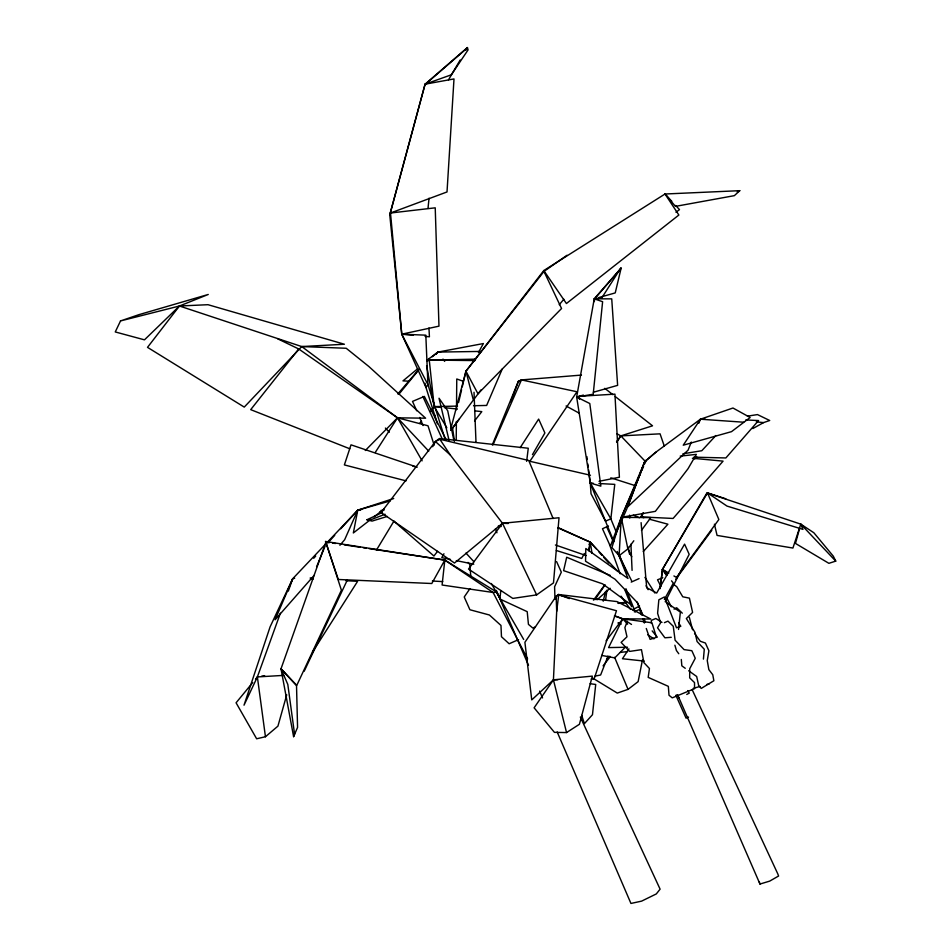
<?xml version="1.0" encoding="UTF-8"?>
<svg xmlns="http://www.w3.org/2000/svg" width="951" height="951" viewBox="0 0 951 951"><rect width="100%" height="100%" fill="white"/><g stroke="black" fill="none" stroke-linecap="round" stroke-linejoin="round"><path stroke-width="1.43" d="M651.34 623.107L651.34 620.397L655.833 618.483L661.979 622.394M456.218 440.408L456.385 421.4M456.492 409.691L456.765 378.974L463.292 381.268M591.237 679.026L594.149 678.955L616.474 610.744L558.701 594.946L556.692 611.303L553.434 679.834L566.534 732.567L554.445 732.365L534.117 707.806L553.434 679.834L592.33 676.113L579.409 724.293L566.534 732.567M703.419 659.114L704.287 649.248L697.083 641.545L695.05 632.474L686.36 618.542L692.601 612.42L689.427 598.143L682.759 596.8L676.779 586.743L673.332 584.14M427.998 208.435L429.044 198.212M678.527 629.467L680.369 612.099L666.378 602.554M500.82 590.535L499.881 599.011L527.211 611.671L528.435 624.355L532.822 628.052L535.461 626.84M660.208 588.491L662.443 569.399L706.973 492.844L800.778 524.132L813.854 532.762L833.338 556.216L835.739 561.114L828.88 563.325L795.476 543.437L799.648 528.269M660.196 588.55L662.443 569.399L707.473 492.88L727.004 506.087L802.965 529.386L800.778 524.132L792.92 548.049L717.066 535.413L714.427 524.191M526.652 461.354L528.269 448.242L439.398 438.53L435.439 441.526L381.054 512.541L454.495 563.028L502.485 523.288L559.022 517.748L553.494 582.904L536.626 594.886L512.827 598.417L468.51 569.067L502.485 523.288L508.262 523.502M605.585 600.105L606.94 590.119M589.061 550.831L590.274 542.153L558.023 527.567M594.28 301.622L594.755 298.709L621.134 268.123L594.244 298.816L576.651 397.031L590.309 483.072L591.023 493.747L605.478 521.148L613.775 541.416M393.726 498.502L357.754 510.188L353.344 532.964L370.593 519.543M642.496 659.792L638.133 681.629L628.04 689.368L617.282 693.077L592.83 678.17M588.586 550.486L590.274 542.153L557.892 527.829M458.584 402.499L461.592 389.696M462.269 386.843L465.954 371.187L543.794 270.548L665.022 194.004L739.759 190.675L734.362 195.656L675.448 206.379L665.022 194.004L678.859 215.033L566.427 303.524L543.794 270.548M621.134 268.123L615.238 292.908L598.845 297.544M603.207 601.198L605.585 591.367M450.881 428.461L465.954 371.187L543.972 271.415L567.022 255.248M389.767 214.878L425.085 84.175L467.428 47.55L468.082 49.88L451.309 74.808L425.085 84.175L389.767 214.878L401.762 334.181L425.965 387.461L437.389 423.801M286.738 694.789L277.93 726.136L265.448 736.74L256.639 738.784L236.074 702.789L252.752 682.545M555.17 599.142L556.145 596.348L558.38 594.482L617.044 601.603L650.734 619.03L622.774 618.828L614.441 616.01M293.597 736.656L294.548 734.041L287.808 684.435L281.009 668.791L296.522 685.6L297.568 727.384L293.597 736.656L281.009 668.791L325.884 542.118L329.64 542.629M288.308 591.106L292.694 578.743L325.23 544.459M294.691 578.208L292.694 578.743L270.096 626.864L244.015 705.19L257.376 676.922L280.367 613.205M510.758 401.726L518.402 381.244L521.457 379.913L581.453 375.086M704.762 418.666L700.435 419.213L683.246 445.199L731.521 431.647L750.161 417.489L732.971 408.015L700.435 419.213L655.905 452.153L644.719 461.699L627.696 506.871L688.084 450.144L691.306 442.072M644.719 461.699L626.733 509.058L610.483 545.898L621.276 517.356L644.719 461.699L655.905 452.153M627.339 621.181L624.89 627.624L626.994 636.801L621.122 642.412L629.669 651.411L641.461 649.664L643.934 662.669L649.438 668.494L648.19 677.385L668.339 686.349L669.005 695.24L672.238 697.856L694.551 688.667L694.527 682.604L689.689 677.873L689.713 668.755L695.252 658.27L691.841 650.698L684.066 649.616L675.091 640.201L673.272 626.269L667.971 621.134L664.392 622.667M608.046 655.988L600.628 674.996L594.886 676.173M698.83 423.254L700.435 419.213L743.646 422.208M466.026 50.058L467.428 47.55M492.285 444.89L518.402 381.244M316.564 566.891L325.028 546.302M502.247 369L486.639 405.447L473.527 405.732M292.694 578.743L275.089 619.79L314.234 575.284M620.718 268.194L601.947 297.639L594.244 298.816L602.613 301.705L593.198 394.225L576.651 397.031L589.798 403.533L600.842 486.151L590.309 483.072L588.598 469.83M640.641 473.146L621.276 517.356L611.921 547.526L619.113 555.693L631.607 580.764M641.818 470.472L643.577 466.454M644.742 463.767L646.502 459.749M492.939 444.902L521.457 379.913L576.984 391.753L529.636 461.615M390.017 500.975L357.754 510.188L344.654 539.728L339.899 545.28M304.189 671.216L347.293 580.074M120.527 320.927L115.261 331.947L144.469 339.84L179.442 306.008L208.257 294.465L138.965 314.65L120.527 320.927L179.442 306.008L207.996 304.7L344.405 344.238L301.752 346.568L179.442 306.008L147.512 347.353L244.252 407.099L301.752 346.568L346.212 348.268L368.798 366.456L425.596 418.19L397.506 417.822L298.721 348.969L277.775 338.865M665.213 601.757L689.178 554.302L684.577 544.115L656.689 593.044L646.68 587.659L641.105 522.658M584.366 553.446L581.739 558.463L556.371 550.51M588.954 544.661L590.274 542.153L617.888 571.515M432.681 446.72L435.439 441.526L439.849 439.243L528.732 460.498L553.125 518.521M473.491 361.511L474.906 358.943M478.436 352.524L483.381 343.549L437.912 352.084L426.88 360.37M664.369 599.427L673.344 583.118L671.525 580.823M643.114 513.029L640.95 516.916L643.791 517.689M443.951 553.755L441.775 557.631L450.501 559.426M532.453 454.649L544.887 432.978L538.646 419.082L520.161 447.719M643.209 513.076L640.95 516.916L673.094 518.45L723.093 461.128L692.376 458.251M448.503 79.848L460.189 59.996M376.382 550.201L393.845 521.255M312.475 652.172L357.6 581.334L345.807 580.692M375.181 452.557L397.506 417.822L428.009 425.786L434.131 445.068M616.89 442.001L620.825 435.891L652.541 425.81L615.261 396.555M628.932 648.879L622.453 658.734L644.112 661.076M558.701 594.946L556.145 596.348L524.904 642.294L531.752 699.9L553.434 679.834L557.797 679.739M430.946 411.367L433.394 407.789M594.946 599.701L604.955 585.02M469.96 588.633L464.231 596.978L469.913 609.746L489.396 615L500.975 625.449L501.474 636.73L509.142 643.756L518.545 639.643M616.521 441.799L620.825 435.891L660.065 433.834L664.321 446.162M633.818 540.774L627.874 548.882L619.113 555.693L621.276 517.356L655.382 511.341L688.025 468.736L696.358 454.376L680.227 456.111M641.461 530.349L650.793 517.606L621.276 517.356L627.874 548.882L631.785 556.775M675.674 579.314L711.835 530.266M450.988 430.173L473.336 400.074L465.954 371.187L477.984 393.809L561.554 308.504L543.972 271.415M593.448 600.129L604.8 584.829M450.94 430.256L459.452 418.832M474.109 399.135L481.016 389.862M606.132 640.796L622.774 618.828L651.922 622.786L656.487 637.313M437.531 551.318L433.929 556.014L393.417 520.756M474.585 420.877L481.812 411.617L474.597 410.856M603.077 665.866L610.233 656.725M298.721 348.969L250.707 409.643L349.802 448.777M398.968 394.13L419.296 369.238M255.522 679.169L257.376 676.922L283.636 675.388M559.259 304.7L563.86 299.244M397.803 393.952L419.022 369.19M435.986 354.319L437.912 352.084L481.337 351.418M419.617 423.445L421.566 421.198M431.29 409.964L433.228 407.717M643.292 551.544L667.911 524.203L649.462 519.222M313.711 558.273L315.708 556.085M327.726 542.973L334.728 535.33M340.743 528.768L357.754 510.188L360.667 510.212M715.901 435.499L701.814 450.715L682.901 453.805M327.263 542.32L357.754 510.188M365.303 450.512L397.506 417.822L428.735 451.154M625.045 647.476L614.75 657.89L601.71 655.417M606.714 659.198L609.817 656.249M597.05 599.796L610.114 588.265M424.919 84.663L467.262 47.966M694.622 458.905L696.869 457.027M417.62 368.798L402.974 380.875L408.871 381.185M432.277 356.732L437.912 352.084M374.04 516.869L384.382 508.809M675.971 212.275L679.49 209.612L675.626 205.452M518.675 381.91L521.457 379.913M752.823 428.568L763.558 422.601L769.692 420.497L757.471 414.577L747.415 416.169M632.427 609.876L639.548 606.025M686.753 694.456L689.261 693.113L687.716 690.592M674.069 609.139L676.684 607.76L682.295 613.181M737.239 191.959L739.759 190.675M387.247 516.429L372.067 521.089L366.967 519.757L381.696 512.803M639.06 578.612L631.214 582.119M608.474 526.01L602.47 528.744L609.282 543.901L620.159 573.798M688.536 717.066L686.075 718.16L675.864 695.276M634.258 611.731L639.583 609.436L641.497 614.881M662.811 577.709L657.533 579.789L660.814 586.22M385.06 514.241L371.247 519.591L366.967 519.757M445.211 439.576L427.938 384.608L401.762 334.181L390.492 213.012L447.018 191.947L453.996 78.933L425.085 84.175M576.651 397.031L583.367 395.081M427.13 360.905L429.852 360.084L475.678 359.145M677.587 694.753L759.98 884.038L769.668 881.125L778.596 876.014L777.787 873.862L692.114 689.558M693.243 688.381L699.96 686.456M706.664 684.542L709.351 683.781M593.365 392.24L617.627 385.357L611.731 298.864L594.244 298.816M413.412 335.275L401.762 334.181L438.97 326.157L435.225 207.829L390.492 213.012M599.035 481.313L619.398 477.224L614.94 394.142L579.088 396.294L579.468 399.23M261.715 676.161L264.616 675.65M620.23 652.434L627.541 651.566M618.079 603.1L626.792 602.245M671.263 637.301L664.904 637.8L657.545 627.815L660.588 622.774L657.605 613.312L658.841 599.808L664.416 596.955L676.506 627.791L680.809 626.257L678.61 622.929M618.257 603.386L625.627 602.839M457.514 406.089L434.203 406.6L429.091 358.468M627.505 647.227L608.569 647.595L622.774 618.828L614.56 615.713M310.228 577.935L313.141 577.923M380.982 510.402L383.883 510.437M429.852 360.084L475.072 360.572M693.778 457.169L725.863 457.954L758.553 420.556L745.774 419.938M401.762 334.181L425.822 335.168L427.938 384.608L425.965 387.461L425.014 383.217M598.94 483.524L614.762 484.368L610.851 518.866L605.478 521.148L590.309 483.072L593.186 483.227M432.348 581.025L442.726 581.596M310.43 578.755L313.378 578.909M379.532 512.078L382.433 512.327M425.049 336.369L429.424 336.785L428.96 327.976M756.307 421.875L763.558 422.601M441.419 407.361L434.203 406.6L446.839 427.807M444.307 407.658L457.288 409.037M590.107 683.721L595.718 684.47L592.473 714.712L584.413 723.628L581.715 715.402M332.553 543.069L335.465 543.508M344.214 544.84L360.251 547.265M363.175 547.705L366.087 548.156M369 548.596L444.818 560.091L496.814 592.128L493.105 592.485L442.096 585.02L444.818 560.091L325.527 541.476L338.318 579.492L431.802 583.51L444.818 560.091L493.105 592.485L527.615 658.972M498.288 526.058L501.213 526.533M456.325 560.615L473.776 564.205M529.873 461.294L590.476 475.238M412.865 466.156L417.168 467.214M406.077 480.873L344.369 464.92L351.014 444.842L416.49 466.929M725.756 498.788L707.473 492.88L718.861 519.519L676.482 577.4L673.926 575.949M610.804 477.83L634.424 485.379M555.408 544.971L586.078 555.562M558.38 594.482L569.34 598.619M633.283 515.204L639.476 517.724M610.352 575.474L566.701 557.238L563.61 570.648L602.554 583.819L630.822 604.622M618.019 623.083L620.706 624.308M618.4 622.679L621.039 623.951M566.083 405.994L579.111 413.114M616.914 433.751L620.825 435.891L645.408 461.52M668.826 573.037L662.443 569.399L666.378 575.284M325.527 541.476L326.716 542.177M631.512 624.438L622.774 618.828L627.601 624.213M647.75 634.852L653.991 638.87M685.255 668.291L681.831 665.831L681.308 659.471M688.679 670.752L696.667 676.494L698.676 685.54L701.244 688.417L713.868 680.75L712.763 674.723L708.864 669.647L707.259 660.612L708.899 650.769L705.416 643.042L700.293 641.259L694.563 633.39M301.752 346.568L397.506 417.822L422.113 460.831M667.959 573.536L662.443 569.399L666.984 575.117M604.777 388.329L612.931 394.724M435.439 441.526L450.31 455.006L502.485 523.288L536.626 594.886M281.009 668.791L296.76 685.386L341.397 590.202L325.884 542.118M800.778 524.132L835.739 561.114M385.393 428.057L389.328 432.23M665.022 194.004L671.775 201.279M465.978 553.09L473.955 561.756M596.111 548.739L590.274 542.153L592.033 553.375M599.023 552.032L601.947 555.325M603.885 557.512L608.747 563.004M467.999 562.398L469.818 564.525L470.769 576.116M652.172 630.905L657.26 637.087L650.104 639.381L646.276 628.492M678.764 653.729L676.434 650.543L674.877 645.206M442.988 359.062L444.688 361.38M621.039 596.158L630.394 609.329M439.849 439.243L450.31 455.006M644.909 577.364L654.894 593.055M676.957 694.67L679.252 698.45M491.334 583.51L523.68 639.452M590.309 483.072L610.851 518.866L616.343 532.31M497.492 593.436L501.581 601.317M666.71 597.799L671.299 606.809M446.15 439.731L424.36 396.412L412.52 401.405L416.704 410.773M646.121 585.733L648.083 589.691M442.405 439.35L422.826 396.436M580.336 717.066L660.101 889.161L656.297 893.94L641.604 901.132L630.941 903.45L557.179 731.961M606.667 526.795L613.514 542.022M556.597 561.613L561.328 572.157L554.599 586.755L554.932 598.12M419.688 417.465L423.029 425.561M637.277 602.149L642.614 614.405M496.303 590.405L528.494 665.26M539.621 691.127L542.545 697.927M642.603 615.38L637.158 602.387L614.976 579.171L585.543 561.245L585.816 548.501L627.993 578.481L617.27 551.473M644.243 619.267L645.337 621.871M614.596 657.307L628.04 689.368M619.291 554.92L627.03 573.833M625.924 588.717L635.304 612.064M625.045 590.333L631.607 606.69M495.483 528.685L496.933 532.774M642.935 618.958L644.374 623.048M759.278 881.85L759.98 884.038M689.332 617.306L692.566 629.752M449.003 440.099L439.029 398.231L447.719 410.773L453.948 440.682M628.207 547.194L629.586 554.314M426.583 365.695L433.929 405.138M452.545 428.105L454.495 441.228M257.376 676.922L265.448 736.74M586.886 456.599L587.266 459.535M587.837 463.945L588.217 466.893M435.166 415.373L435.487 418.309M629.633 515.145L629.764 518.057M630.917 544.21L632.082 570.374M474.026 392.276L475.987 442.12M556.145 596.348L556.692 611.303"/></g></svg>
